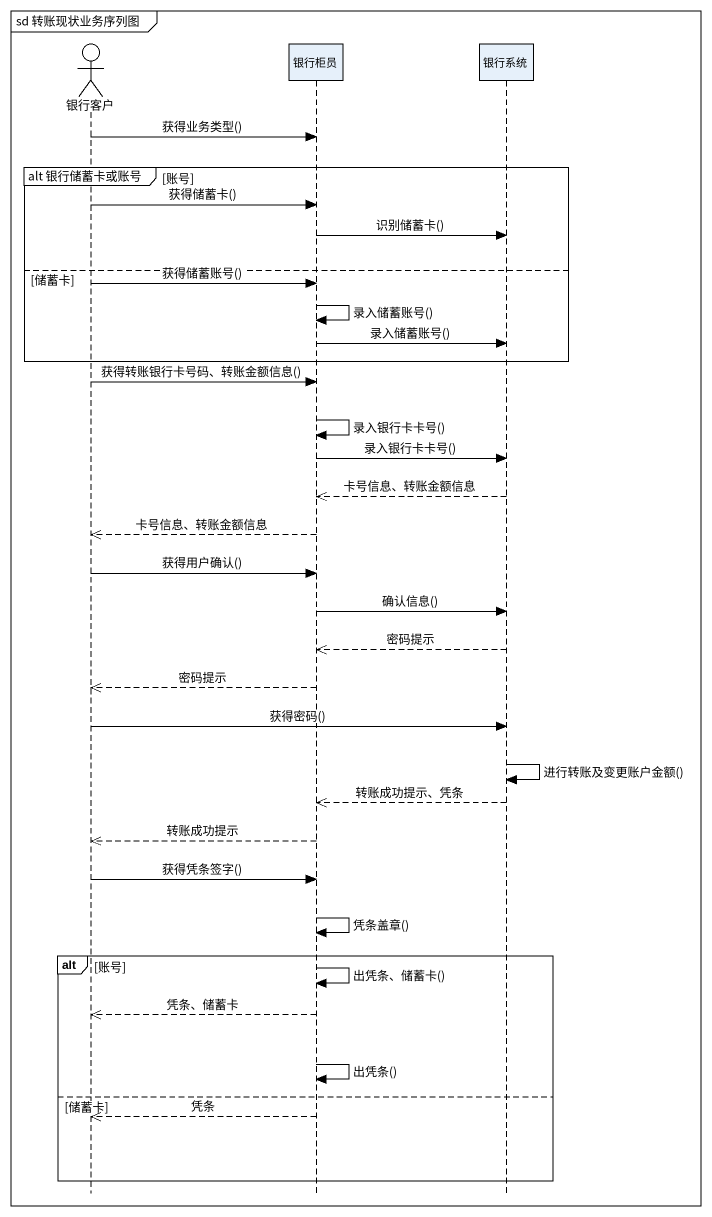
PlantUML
@startuml
mainframe sd 转账现状业务序列图
hide footbox
actor 银行客户
participant 银行柜员
participant 银行系统

银行客户 -> 银行柜员 : 获得业务类型()
group alt 银行储蓄卡或账号 [账号]
  银行客户 -> 银行柜员 : 获得储蓄卡()
  银行柜员 -> 银行系统 : 识别储蓄卡()
else 储蓄卡
  银行客户 -> 银行柜员 : 获得储蓄账号()
  银行柜员 -> 银行柜员 : 录入储蓄账号()
  银行柜员 -> 银行系统 : 录入储蓄账号()
end
银行客户 -> 银行柜员 : 获得转账银行卡号码、转账金额信息()
银行柜员 -> 银行柜员 : 录入银行卡卡号()
银行柜员 -> 银行系统 : 录入银行卡卡号()
银行系统 -->> 银行柜员 : 卡号信息、转账金额信息
银行柜员 -->> 银行客户 : 卡号信息、转账金额信息
银行客户 -> 银行柜员 : 获得用户确认()
银行柜员 -> 银行系统 : 确认信息()
银行系统 -->> 银行柜员 : 密码提示
银行柜员 -->> 银行客户 : 密码提示
银行客户 -> 银行系统 : 获得密码()
银行系统 -> 银行系统 : 进行转账及变更账户金额()
银行系统 -->> 银行柜员 : 转账成功提示、凭条
银行柜员 -->> 银行客户 : 转账成功提示
银行客户 -> 银行柜员 : 获得凭条签字()
银行柜员 -> 银行柜员 : 凭条盖章()
alt 账号
  银行柜员 -> 银行柜员 : 出凭条、储蓄卡()
  银行柜员 -->> 银行客户 : 凭条、储蓄卡
  银行柜员 -> 银行柜员 : 出凭条()
else 储蓄卡
  银行柜员 -->> 银行客户 : 凭条
end
@enduml
